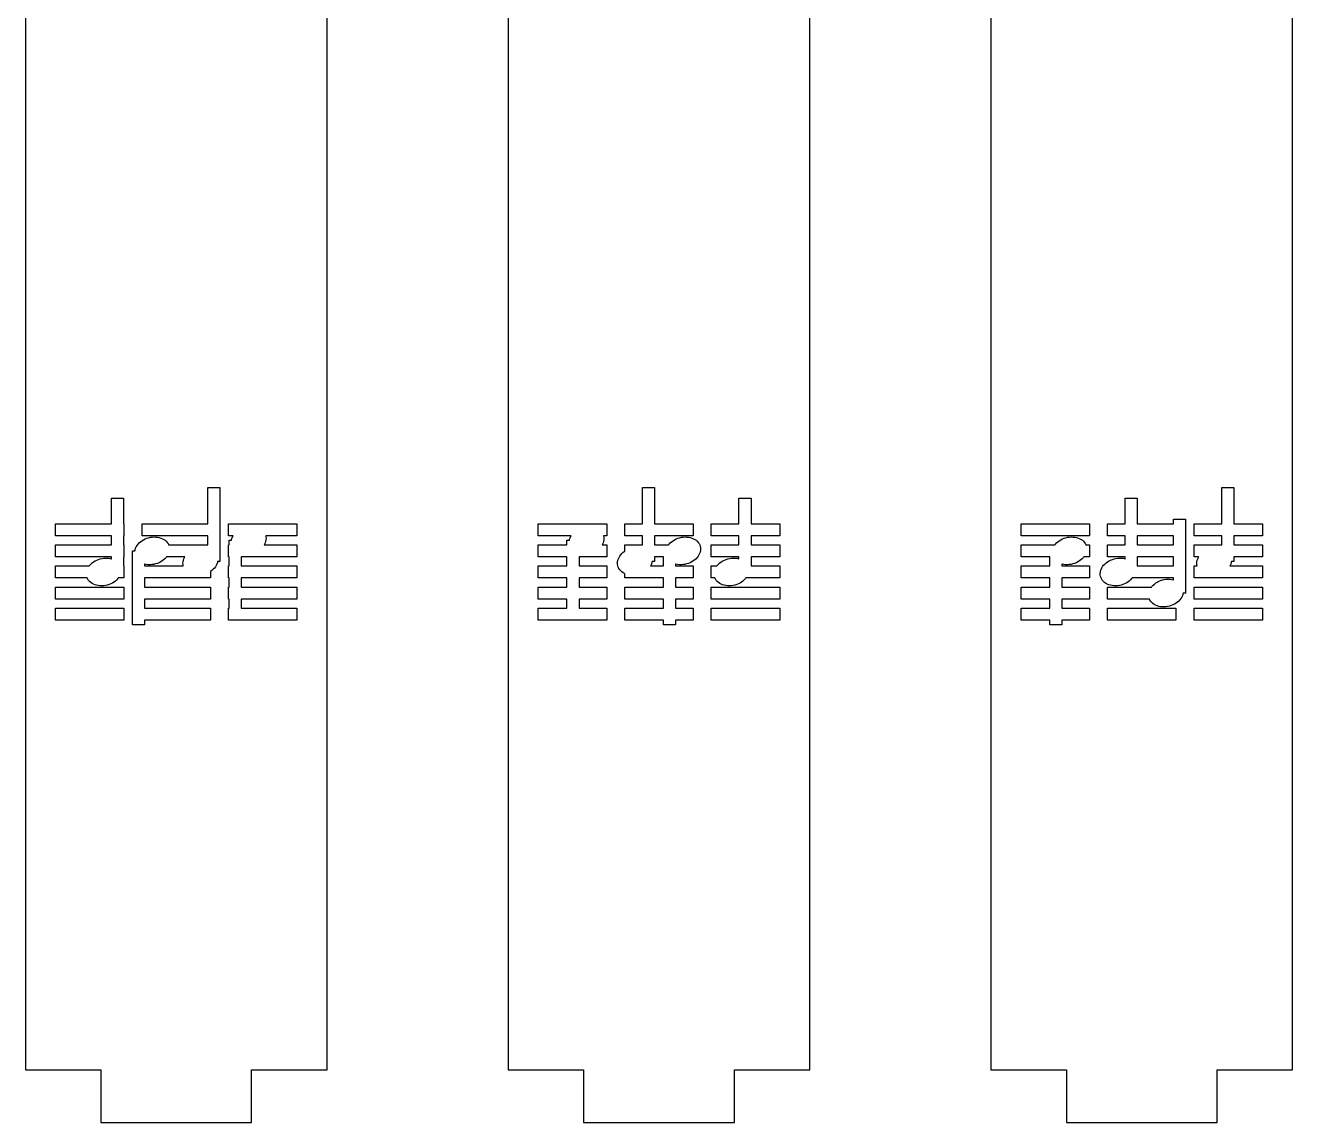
# Model space of a CAD drawing. Header units: metres. Extents: x -12 to 180, y -1275 to 154.
# Drawn here: x 96 to 180, y -3.5 to 69.2 of the extents above; entities that cross this region are included whole.
import ezdxf

# ---------------------------------------------------------------- set-up
doc = ezdxf.new("R2010")
doc.units = ezdxf.units.M

msp = doc.modelspace()

# ---------------------------------------------------------------- linework, layer by layer
for p, q in [((96, 150), (96, 0)), ((116, 0), (116, 150)), ((128, 150), (128, 0)), ((148, 0), (148, 150)), ((160, 150), (160, 0)), ((180, 0), (180, 150)), ((101.7, 36.2), (101.7, 37.9)), ((101.7, 37.9), (102.5, 37.9)), ((102.5, 37.9), (102.5, 36.2)), ((108.1, 36.2), (108.1, 38.6)), ((108.1, 38.6), (108.9, 38.6)), ((108.9, 38.6), (108.9, 33.7)), ((136.9, 36.2), (136.9, 38.6)), ((136.9, 38.6), (137.7, 38.6)), ((137.7, 38.6), (137.7, 36.2)), ((143.3, 36.2), (143.3, 37.9)), ((143.3, 37.9), (144.1, 37.9)), ((144.1, 37.9), (144.1, 36.2)), ((168.9, 36.2), (168.9, 37.9)), ((168.9, 37.9), (169.7, 37.9)), ((169.7, 37.9), (169.7, 36.2)), ((175.3, 36.2), (175.3, 38.6)), ((175.3, 38.6), (176.1, 38.6)), ((176.1, 38.6), (176.1, 36.2)), ((98, 35.4), (98, 36.2)), ((98, 36.2), (101.7, 36.2)), ((102.5, 36.2), (102.533, 36.2)), ((102.533, 36.2), (102.533, 35.4)), ((103.733, 35.4), (103.733, 36.2)), ((103.733, 36.2), (108.1, 36.2)), ((109.467, 35.4), (109.467, 36.2)), ((109.467, 36.2), (114, 36.2)), ((114, 36.2), (114, 35.4)), ((130, 35.4), (130, 36.2)), ((130, 36.2), (134.533, 36.2)), ((134.533, 36.2), (134.533, 35.4)), ((135.733, 35.4), (135.733, 36.2)), ((135.733, 36.2), (136.9, 36.2)), ((137.7, 36.2), (140.267, 36.2)), ((140.267, 36.2), (140.267, 35.4)), ((141.467, 35.4), (141.467, 36.2)), ((141.467, 36.2), (143.3, 36.2)), ((144.1, 36.2), (146, 36.2)), ((146, 36.2), (146, 35.4)), ((162, 35.4), (162, 36.2)), ((162, 36.2), (166.533, 36.2)), ((166.533, 36.2), (166.533, 35.4)), ((167.733, 35.4), (167.733, 36.2)), ((167.733, 36.2), (168.9, 36.2)), ((169.7, 36.2), (172.1, 36.2)), ((172.1, 36.2), (172.1, 36.5)), ((172.1, 36.5), (172.9, 36.5)), ((172.9, 36.5), (172.9, 31.6)), ((173.467, 35.4), (173.467, 36.2)), ((173.467, 36.2), (175.3, 36.2)), ((176.1, 36.2), (178, 36.2)), ((178, 36.2), (178, 35.4)), ((101.7, 35.4), (98, 35.4)), ((101.7, 34.8), (101.7, 35.4)), ((102.533, 35.4), (102.5, 35.4)), ((102.5, 35.4), (102.5, 34.8)), ((108.1, 35.4), (103.733, 35.4)), ((104.167, 35.2693), (104.286, 35.2962)), ((104.286, 35.2962), (104.407, 35.3133)), ((104.407, 35.3133), (104.528, 35.3203)), ((104.528, 35.3203), (104.647, 35.3173)), ((104.647, 35.3173), (104.763, 35.3043)), ((104.763, 35.3043), (104.876, 35.2813)), ((104.876, 35.2813), (104.983, 35.2487)), ((108.1, 34.8), (108.1, 35.4)), ((109.77, 35.4), (109.467, 35.4)), ((109.705, 35.2724), (109.749, 35.366)), ((109.749, 35.366), (109.77, 35.4)), ((114, 35.4), (111.931, 35.4)), ((111.931, 35.4), (111.948, 35.3103)), ((111.948, 35.3103), (111.954, 35.2154)), ((132.17, 35.4), (130, 35.4)), ((132.105, 35.2724), (132.149, 35.366)), ((132.149, 35.366), (132.17, 35.4)), ((134.533, 35.4), (134.331, 35.4)), ((134.331, 35.4), (134.348, 35.3103)), ((134.348, 35.3103), (134.354, 35.2154)), ((136.9, 35.4), (135.733, 35.4)), ((136.9, 34.8), (136.9, 35.4)), ((140.267, 35.4), (137.7, 35.4)), ((137.7, 35.4), (137.7, 34.8)), ((139.367, 35.2693), (139.486, 35.2962)), ((139.486, 35.2962), (139.607, 35.3133)), ((139.607, 35.3133), (139.728, 35.3203)), ((139.728, 35.3203), (139.847, 35.3173)), ((139.847, 35.3173), (139.963, 35.3043)), ((139.963, 35.3043), (140.076, 35.2813)), ((140.076, 35.2813), (140.183, 35.2487)), ((143.3, 35.4), (141.467, 35.4)), ((143.3, 34.8), (143.3, 35.4)), ((146, 35.4), (144.1, 35.4)), ((144.1, 35.4), (144.1, 34.8)), ((166.533, 35.4), (162, 35.4)), ((164.967, 35.2693), (165.086, 35.2962)), ((165.086, 35.2962), (165.207, 35.3133)), ((165.207, 35.3133), (165.328, 35.3203)), ((165.328, 35.3203), (165.447, 35.3173)), ((165.447, 35.3173), (165.563, 35.3043)), ((165.563, 35.3043), (165.676, 35.2813)), ((165.676, 35.2813), (165.783, 35.2487)), ((168.9, 35.4), (167.733, 35.4)), ((168.9, 34.8), (168.9, 35.4)), ((172.1, 35.4), (169.7, 35.4)), ((169.7, 35.4), (169.7, 34.8)), ((172.1, 34.8), (172.1, 35.4)), ((175.3, 35.4), (173.467, 35.4)), ((175.3, 34.8), (175.3, 35.4)), ((178, 35.4), (176.1, 35.4)), ((176.1, 35.4), (176.1, 34.8)), ((98, 34), (98, 34.8)), ((98, 34.8), (101.7, 34.8)), ((102.5, 34.8), (102.533, 34.8)), ((102.533, 34.8), (102.533, 34)), ((103.257, 34.4), (103.273, 34.4769)), ((103.273, 34.4769), (103.305, 34.5724)), ((103.305, 34.5724), (103.349, 34.666)), ((103.349, 34.666), (103.404, 34.7567)), ((103.404, 34.7567), (103.471, 34.8434)), ((103.471, 34.8434), (103.547, 34.9253)), ((103.547, 34.9253), (103.633, 35.0014)), ((103.633, 35.0014), (103.728, 35.071)), ((103.728, 35.071), (103.829, 35.1332)), ((103.829, 35.1332), (103.937, 35.1874)), ((103.937, 35.1874), (104.05, 35.2329)), ((104.05, 35.2329), (104.167, 35.2693)), ((104.983, 35.2487), (105.084, 35.2067)), ((105.084, 35.2067), (105.177, 35.156)), ((105.177, 35.156), (105.262, 35.0969)), ((105.262, 35.0969), (105.338, 35.0302)), ((105.338, 35.0302), (105.403, 34.9566)), ((105.403, 34.9566), (105.457, 34.8769)), ((105.457, 34.8769), (105.496, 34.8)), ((105.496, 34.8), (108.1, 34.8)), ((109.467, 34), (109.467, 34.8)), ((109.467, 34.8), (109.5, 34.8)), ((109.5, 34.8), (109.5, 35.1)), ((109.5, 35.1), (109.657, 35.1)), ((109.657, 35.1), (109.673, 35.1769)), ((109.673, 35.1769), (109.705, 35.2724)), ((111.851, 34.834), (111.83, 34.8)), ((111.83, 34.8), (114, 34.8)), ((111.895, 34.9276), (111.851, 34.834)), ((111.927, 35.023), (111.895, 34.9276)), ((111.947, 35.1193), (111.927, 35.023)), ((111.954, 35.2154), (111.947, 35.1193)), ((114, 34.8), (114, 34)), ((130, 34), (130, 34.8)), ((130, 34.8), (131.9, 34.8)), ((131.9, 34.8), (131.9, 35.1)), ((131.9, 35.1), (132.057, 35.1)), ((132.057, 35.1), (132.073, 35.1769)), ((132.073, 35.1769), (132.105, 35.2724)), ((134.251, 34.834), (134.23, 34.8)), ((134.23, 34.8), (134.533, 34.8)), ((134.295, 34.9276), (134.251, 34.834)), ((134.327, 35.023), (134.295, 34.9276)), ((134.347, 35.1193), (134.327, 35.023)), ((134.354, 35.2154), (134.347, 35.1193)), ((134.533, 34.8), (134.533, 34)), ((135.733, 34.3745), (135.733, 34.8)), ((135.733, 34.8), (136.9, 34.8)), ((137.7, 34.8), (138.637, 34.8)), ((138.637, 34.8), (138.671, 34.8434)), ((138.671, 34.8434), (138.747, 34.9253)), ((138.747, 34.9253), (138.833, 35.0014)), ((138.833, 35.0014), (138.928, 35.071)), ((138.928, 35.071), (139.029, 35.1332)), ((139.029, 35.1332), (139.137, 35.1874)), ((139.137, 35.1874), (139.25, 35.2329)), ((139.25, 35.2329), (139.367, 35.2693)), ((140.183, 35.2487), (140.284, 35.2067)), ((140.284, 35.2067), (140.377, 35.156)), ((140.377, 35.156), (140.462, 35.0969)), ((140.462, 35.0969), (140.538, 35.0302)), ((140.538, 35.0302), (140.603, 34.9566)), ((140.603, 34.9566), (140.657, 34.8769)), ((140.657, 34.8769), (140.7, 34.792)), ((140.7, 34.792), (140.73, 34.7028)), ((140.73, 34.7028), (140.748, 34.6103)), ((140.754, 34.5154), (140.747, 34.4193)), ((140.748, 34.6103), (140.754, 34.5154)), ((141.467, 34), (141.467, 34.8)), ((141.467, 34.8), (143.3, 34.8)), ((144.1, 34.8), (146, 34.8)), ((146, 34.8), (146, 34)), ((162, 34), (162, 34.8)), ((162, 34.8), (164.237, 34.8)), ((164.237, 34.8), (164.271, 34.8434)), ((164.271, 34.8434), (164.347, 34.9253)), ((164.347, 34.9253), (164.433, 35.0014)), ((164.433, 35.0014), (164.528, 35.071)), ((164.528, 35.071), (164.629, 35.1332)), ((164.629, 35.1332), (164.737, 35.1874)), ((164.737, 35.1874), (164.85, 35.2329)), ((164.85, 35.2329), (164.967, 35.2693)), ((165.783, 35.2487), (165.884, 35.2067)), ((165.884, 35.2067), (165.977, 35.156)), ((165.977, 35.156), (166.062, 35.0969)), ((166.062, 35.0969), (166.138, 35.0302)), ((166.138, 35.0302), (166.203, 34.9566)), ((166.203, 34.9566), (166.257, 34.8769)), ((166.257, 34.8769), (166.296, 34.8)), ((166.296, 34.8), (166.533, 34.8)), ((166.533, 34.8), (166.533, 34)), ((167.733, 34), (167.733, 34.8)), ((167.733, 34.8), (168.9, 34.8)), ((169.7, 34.8), (172.1, 34.8)), ((173.467, 34), (173.467, 34.8)), ((173.467, 34.8), (175.3, 34.8)), ((176.1, 34.8), (178, 34.8)), ((178, 34.8), (178, 34)), ((101.7, 34), (98, 34)), ((100.347, 33.5253), (100.433, 33.6014)), ((100.433, 33.6014), (100.528, 33.671)), ((100.528, 33.671), (100.629, 33.7332)), ((100.629, 33.7332), (100.737, 33.7874)), ((100.737, 33.7874), (100.85, 33.8329)), ((100.85, 33.8329), (100.967, 33.8693)), ((100.967, 33.8693), (101.086, 33.8962)), ((101.086, 33.8962), (101.207, 33.9133)), ((101.207, 33.9133), (101.328, 33.9203)), ((101.328, 33.9203), (101.447, 33.9173)), ((101.447, 33.9173), (101.563, 33.9043)), ((101.563, 33.9043), (101.676, 33.8813)), ((101.676, 33.8813), (101.7, 33.8739)), ((101.7, 33.8739), (101.7, 34)), ((102.533, 34), (102.5, 34)), ((102.5, 34), (102.5, 33.4)), ((103.1, 29.5), (103.1, 34.4)), ((103.1, 34.4), (103.257, 34.4)), ((104.863, 33.6126), (104.75, 33.5671)), ((104.971, 33.6668), (104.863, 33.6126)), ((105.072, 33.729), (104.971, 33.6668)), ((105.167, 33.7986), (105.072, 33.729)), ((105.253, 33.8747), (105.167, 33.7986)), ((105.329, 33.9566), (105.253, 33.8747)), ((105.363, 34), (105.329, 33.9566)), ((106.57, 34), (105.363, 34)), ((106.446, 33.5845), (106.453, 33.6806)), ((106.453, 33.6806), (106.473, 33.7769)), ((106.473, 33.7769), (106.505, 33.8724)), ((106.505, 33.8724), (106.549, 33.966)), ((106.549, 33.966), (106.57, 34)), ((108.727, 33.623), (108.695, 33.5276)), ((108.743, 33.7), (108.727, 33.623)), ((108.9, 33.7), (108.743, 33.7)), ((109.5, 34), (109.467, 34)), ((109.5, 33.4), (109.5, 34)), ((114, 34), (110.3, 34)), ((110.3, 34), (110.3, 33.4)), ((131.9, 34), (130, 34)), ((131.9, 33.4), (131.9, 34)), ((134.533, 34), (132.7, 34)), ((132.7, 34), (132.7, 33.4)), ((135.246, 33.5845), (135.253, 33.6806)), ((135.253, 33.6806), (135.273, 33.7769)), ((135.273, 33.7769), (135.305, 33.8724)), ((135.305, 33.8724), (135.349, 33.966)), ((135.349, 33.966), (135.404, 34.0567)), ((135.404, 34.0567), (135.471, 34.1434)), ((135.471, 34.1434), (135.547, 34.2253)), ((135.547, 34.2253), (135.633, 34.3014)), ((135.633, 34.3014), (135.728, 34.371)), ((135.728, 34.371), (135.733, 34.3745)), ((137.527, 33.623), (137.495, 33.5276)), ((137.543, 33.7), (137.527, 33.623)), ((137.7, 33.7), (137.543, 33.7)), ((138.3, 34), (137.7, 34)), ((137.7, 34), (137.7, 33.7)), ((138.3, 33.4), (138.3, 34)), ((140.063, 33.6126), (139.95, 33.5671)), ((140.171, 33.6668), (140.063, 33.6126)), ((140.272, 33.729), (140.171, 33.6668)), ((140.367, 33.7986), (140.272, 33.729)), ((140.453, 33.8747), (140.367, 33.7986)), ((140.529, 33.9566), (140.453, 33.8747)), ((140.596, 34.0433), (140.529, 33.9566)), ((140.651, 34.134), (140.596, 34.0433)), ((140.695, 34.2276), (140.651, 34.134)), ((140.727, 34.323), (140.695, 34.2276)), ((140.747, 34.4193), (140.727, 34.323)), ((143.3, 34), (141.467, 34)), ((141.947, 33.5253), (142.033, 33.6014)), ((142.033, 33.6014), (142.128, 33.671)), ((142.128, 33.671), (142.229, 33.7332)), ((142.229, 33.7332), (142.337, 33.7874)), ((142.337, 33.7874), (142.45, 33.8329)), ((142.45, 33.8329), (142.567, 33.8693)), ((142.567, 33.8693), (142.686, 33.8962)), ((142.686, 33.8962), (142.807, 33.9133)), ((142.807, 33.9133), (142.928, 33.9203)), ((142.928, 33.9203), (143.047, 33.9173)), ((143.047, 33.9173), (143.163, 33.9043)), ((143.163, 33.9043), (143.276, 33.8813)), ((143.276, 33.8813), (143.3, 33.8739)), ((143.3, 33.8739), (143.3, 34)), ((146, 34), (144.1, 34)), ((144.1, 34), (144.1, 33.4)), ((163.9, 34), (162, 34)), ((163.9, 33.4), (163.9, 34)), ((165.663, 33.6126), (165.55, 33.5671)), ((165.771, 33.6668), (165.663, 33.6126)), ((165.872, 33.729), (165.771, 33.6668)), ((165.967, 33.7986), (165.872, 33.729)), ((166.053, 33.8747), (165.967, 33.7986)), ((166.129, 33.9566), (166.053, 33.8747)), ((166.163, 34), (166.129, 33.9566)), ((166.533, 34), (166.163, 34)), ((167.547, 33.5253), (167.633, 33.6014)), ((167.633, 33.6014), (167.728, 33.671)), ((167.728, 33.671), (167.829, 33.7332)), ((168.9, 34), (167.733, 34)), ((167.829, 33.7332), (167.937, 33.7874)), ((167.937, 33.7874), (168.05, 33.8329)), ((168.05, 33.8329), (168.167, 33.8693)), ((168.167, 33.8693), (168.286, 33.8962)), ((168.286, 33.8962), (168.407, 33.9133)), ((168.407, 33.9133), (168.528, 33.9203)), ((168.528, 33.9203), (168.647, 33.9173)), ((168.647, 33.9173), (168.763, 33.9043)), ((168.763, 33.9043), (168.876, 33.8813)), ((168.876, 33.8813), (168.9, 33.8739)), ((168.9, 33.8739), (168.9, 34)), ((172.1, 34), (169.7, 34)), ((169.7, 34), (169.7, 33.4)), ((172.1, 33.4), (172.1, 34)), ((173.77, 34), (173.467, 34)), ((173.646, 33.5845), (173.653, 33.6806)), ((173.653, 33.6806), (173.673, 33.7769)), ((173.673, 33.7769), (173.705, 33.8724)), ((173.705, 33.8724), (173.749, 33.966)), ((173.749, 33.966), (173.77, 34)), ((175.927, 33.623), (175.895, 33.5276)), ((175.943, 33.7), (175.927, 33.623)), ((176.1, 33.7), (175.943, 33.7)), ((178, 34), (176.1, 34)), ((176.1, 34), (176.1, 33.7)), ((98, 32.6), (98, 33.4)), ((98, 33.4), (100.237, 33.4)), ((100.237, 33.4), (100.271, 33.4434)), ((100.271, 33.4434), (100.347, 33.5253)), ((102.5, 33.4), (102.533, 33.4)), ((102.533, 33.4), (102.533, 32.6)), ((103.924, 33.5187), (103.9, 33.5261)), ((103.9, 33.5261), (103.9, 33.4)), ((103.9, 33.4), (106.469, 33.4)), ((104.037, 33.4957), (103.924, 33.5187)), ((104.153, 33.4827), (104.037, 33.4957)), ((104.272, 33.4796), (104.153, 33.4827)), ((104.393, 33.4867), (104.272, 33.4796)), ((104.514, 33.5038), (104.393, 33.4867)), ((104.633, 33.5307), (104.514, 33.5038)), ((104.75, 33.5671), (104.633, 33.5307)), ((106.452, 33.4897), (106.446, 33.5845)), ((106.469, 33.4), (106.452, 33.4897)), ((108.272, 33.029), (108.267, 33.0255)), ((108.267, 33.0255), (108.267, 32.6)), ((108.367, 33.0986), (108.272, 33.029)), ((108.453, 33.1747), (108.367, 33.0986)), ((108.529, 33.2566), (108.453, 33.1747)), ((108.596, 33.3433), (108.529, 33.2566)), ((108.651, 33.434), (108.596, 33.3433)), ((108.695, 33.5276), (108.651, 33.434)), ((109.467, 32.6), (109.467, 33.4)), ((109.467, 33.4), (109.5, 33.4)), ((110.3, 33.4), (114, 33.4)), ((114, 33.4), (114, 32.6)), ((130, 32.6), (130, 33.4)), ((130, 33.4), (131.9, 33.4)), ((132.7, 33.4), (134.533, 33.4)), ((134.533, 33.4), (134.533, 32.6)), ((135.252, 33.4897), (135.246, 33.5845)), ((135.27, 33.3972), (135.252, 33.4897)), ((135.3, 33.308), (135.27, 33.3972)), ((135.343, 33.2231), (135.3, 33.308)), ((135.397, 33.1434), (135.343, 33.2231)), ((135.462, 33.0698), (135.397, 33.1434)), ((135.538, 33.0031), (135.462, 33.0698)), ((135.623, 32.944), (135.538, 33.0031)), ((135.716, 32.8933), (135.623, 32.944)), ((135.733, 32.8861), (135.716, 32.8933)), ((135.733, 32.6), (135.733, 32.8861)), ((137.451, 33.434), (137.43, 33.4)), ((137.43, 33.4), (138.3, 33.4)), ((137.495, 33.5276), (137.451, 33.434)), ((139.124, 33.5187), (139.1, 33.5261)), ((139.1, 33.5261), (139.1, 33.4)), ((139.1, 33.4), (140.267, 33.4)), ((139.237, 33.4957), (139.124, 33.5187)), ((139.353, 33.4827), (139.237, 33.4957)), ((139.472, 33.4796), (139.353, 33.4827)), ((139.593, 33.4867), (139.472, 33.4796)), ((139.714, 33.5038), (139.593, 33.4867)), ((139.833, 33.5307), (139.714, 33.5038)), ((139.95, 33.5671), (139.833, 33.5307)), ((140.267, 33.4), (140.267, 32.6)), ((141.467, 32.6), (141.467, 33.4)), ((141.467, 33.4), (141.837, 33.4)), ((141.837, 33.4), (141.871, 33.4434)), ((141.871, 33.4434), (141.947, 33.5253)), ((144.1, 33.4), (146, 33.4)), ((146, 33.4), (146, 32.6)), ((162, 32.6), (162, 33.4)), ((162, 33.4), (163.9, 33.4)), ((164.724, 33.5187), (164.7, 33.5261)), ((164.7, 33.5261), (164.7, 33.4)), ((164.7, 33.4), (166.533, 33.4)), ((164.837, 33.4957), (164.724, 33.5187)), ((164.953, 33.4827), (164.837, 33.4957)), ((165.072, 33.4796), (164.953, 33.4827)), ((165.193, 33.4867), (165.072, 33.4796)), ((165.314, 33.5038), (165.193, 33.4867)), ((165.433, 33.5307), (165.314, 33.5038)), ((165.55, 33.5671), (165.433, 33.5307)), ((166.533, 33.4), (166.533, 32.6)), ((167.246, 32.8846), (167.253, 32.9807)), ((167.252, 32.7897), (167.246, 32.8846)), ((167.27, 32.6972), (167.252, 32.7897)), ((167.253, 32.9807), (167.273, 33.077)), ((167.273, 33.077), (167.305, 33.1724)), ((167.305, 33.1724), (167.349, 33.266)), ((167.349, 33.266), (167.404, 33.3567)), ((167.404, 33.3567), (167.471, 33.4434)), ((167.471, 33.4434), (167.547, 33.5253)), ((169.7, 33.4), (172.1, 33.4)), ((173.467, 32.6), (173.467, 33.4)), ((173.467, 33.4), (173.669, 33.4)), ((173.652, 33.4897), (173.646, 33.5845)), ((173.669, 33.4), (173.652, 33.4897)), ((175.851, 33.434), (175.83, 33.4)), ((175.83, 33.4), (178, 33.4)), ((175.895, 33.5276), (175.851, 33.434)), ((178, 33.4), (178, 32.6)), ((100.104, 32.6), (98, 32.6)), ((98, 31.2), (98, 32)), ((98, 32), (102.533, 32)), ((100.143, 32.5231), (100.104, 32.6)), ((100.197, 32.4434), (100.143, 32.5231)), ((100.262, 32.3698), (100.197, 32.4434)), ((100.338, 32.3031), (100.262, 32.3698)), ((100.423, 32.244), (100.338, 32.3031)), ((100.516, 32.1933), (100.423, 32.244)), ((100.617, 32.1513), (100.516, 32.1933)), ((100.724, 32.1187), (100.617, 32.1513)), ((100.837, 32.0957), (100.724, 32.1187)), ((100.953, 32.0827), (100.837, 32.0957)), ((101.072, 32.0797), (100.953, 32.0827)), ((101.193, 32.0867), (101.072, 32.0797)), ((101.314, 32.1038), (101.193, 32.0867)), ((101.433, 32.1307), (101.314, 32.1038)), ((101.55, 32.1671), (101.433, 32.1307)), ((101.663, 32.2126), (101.55, 32.1671)), ((101.771, 32.2668), (101.663, 32.2126)), ((101.872, 32.329), (101.771, 32.2668)), ((101.967, 32.3986), (101.872, 32.329)), ((102.053, 32.4747), (101.967, 32.3986)), ((102.129, 32.5566), (102.053, 32.4747)), ((102.163, 32.6), (102.129, 32.5566)), ((102.533, 32.6), (102.163, 32.6)), ((102.533, 32), (102.533, 31.2)), ((108.267, 32.6), (103.9, 32.6)), ((103.9, 32.6), (103.9, 32)), ((103.9, 32), (108.267, 32)), ((108.267, 32), (108.267, 31.2)), ((109.5, 32.6), (109.467, 32.6)), ((109.467, 31.2), (109.467, 32)), ((109.467, 32), (109.5, 32)), ((109.5, 32), (109.5, 32.6)), ((114, 32.6), (110.3, 32.6)), ((110.3, 32.6), (110.3, 32)), ((110.3, 32), (114, 32)), ((114, 32), (114, 31.2)), ((131.9, 32.6), (130, 32.6)), ((130, 31.2), (130, 32)), ((130, 32), (131.9, 32)), ((131.9, 32), (131.9, 32.6)), ((134.533, 32.6), (132.7, 32.6)), ((132.7, 32.6), (132.7, 32)), ((132.7, 32), (134.533, 32)), ((134.533, 32), (134.533, 31.2)), ((138.3, 32.6), (135.733, 32.6)), ((135.733, 31.2), (135.733, 32)), ((135.733, 32), (138.3, 32)), ((138.3, 32), (138.3, 32.6)), ((140.267, 32.6), (139.1, 32.6)), ((139.1, 32.6), (139.1, 32)), ((139.1, 32), (140.267, 32)), ((140.267, 32), (140.267, 31.2)), ((141.704, 32.6), (141.467, 32.6)), ((141.467, 31.2), (141.467, 32)), ((141.467, 32), (146, 32)), ((141.743, 32.5231), (141.704, 32.6)), ((141.797, 32.4434), (141.743, 32.5231)), ((141.862, 32.3698), (141.797, 32.4434)), ((141.938, 32.3031), (141.862, 32.3698)), ((142.023, 32.244), (141.938, 32.3031)), ((142.116, 32.1933), (142.023, 32.244)), ((142.217, 32.1513), (142.116, 32.1933)), ((142.324, 32.1187), (142.217, 32.1513)), ((142.437, 32.0957), (142.324, 32.1187)), ((142.553, 32.0827), (142.437, 32.0957)), ((142.672, 32.0797), (142.553, 32.0827)), ((142.793, 32.0867), (142.672, 32.0797)), ((142.914, 32.1038), (142.793, 32.0867)), ((143.033, 32.1307), (142.914, 32.1038)), ((143.15, 32.1671), (143.033, 32.1307)), ((143.263, 32.2126), (143.15, 32.1671)), ((143.371, 32.2668), (143.263, 32.2126)), ((143.472, 32.329), (143.371, 32.2668)), ((143.567, 32.3986), (143.472, 32.329)), ((143.653, 32.4747), (143.567, 32.3986)), ((143.729, 32.5566), (143.653, 32.4747)), ((143.763, 32.6), (143.729, 32.5566)), ((146, 32.6), (143.763, 32.6)), ((146, 32), (146, 31.2)), ((163.9, 32.6), (162, 32.6)), ((162, 31.2), (162, 32)), ((162, 32), (163.9, 32)), ((163.9, 32), (163.9, 32.6)), ((166.533, 32.6), (164.7, 32.6)), ((164.7, 32.6), (164.7, 32)), ((164.7, 32), (166.533, 32)), ((166.533, 32), (166.533, 31.2)), ((167.3, 32.608), (167.27, 32.6972)), ((167.343, 32.5231), (167.3, 32.608)), ((167.397, 32.4434), (167.343, 32.5231)), ((167.462, 32.3698), (167.397, 32.4434)), ((167.538, 32.3031), (167.462, 32.3698)), ((167.623, 32.244), (167.538, 32.3031)), ((167.716, 32.1933), (167.623, 32.244)), ((167.817, 32.1513), (167.716, 32.1933)), ((167.733, 31.2), (167.733, 32)), ((167.733, 32), (170.637, 32)), ((167.924, 32.1187), (167.817, 32.1513)), ((168.037, 32.0957), (167.924, 32.1187)), ((168.153, 32.0827), (168.037, 32.0957)), ((168.272, 32.0797), (168.153, 32.0827)), ((168.393, 32.0867), (168.272, 32.0797)), ((168.514, 32.1038), (168.393, 32.0867)), ((168.633, 32.1307), (168.514, 32.1038)), ((168.75, 32.1671), (168.633, 32.1307)), ((168.863, 32.2126), (168.75, 32.1671)), ((168.971, 32.2668), (168.863, 32.2126)), ((169.072, 32.329), (168.971, 32.2668)), ((169.167, 32.3986), (169.072, 32.329)), ((169.253, 32.4747), (169.167, 32.3986)), ((169.329, 32.5566), (169.253, 32.4747)), ((169.363, 32.6), (169.329, 32.5566)), ((172.1, 32.6), (169.363, 32.6)), ((170.637, 32), (170.671, 32.0434)), ((170.671, 32.0434), (170.747, 32.1253)), ((170.747, 32.1253), (170.833, 32.2014)), ((170.833, 32.2014), (170.928, 32.271)), ((170.928, 32.271), (171.029, 32.3332)), ((171.029, 32.3332), (171.137, 32.3874)), ((171.137, 32.3874), (171.25, 32.4329)), ((171.25, 32.4329), (171.367, 32.4693)), ((171.367, 32.4693), (171.486, 32.4962)), ((171.486, 32.4962), (171.607, 32.5133)), ((171.607, 32.5133), (171.728, 32.5204)), ((171.728, 32.5204), (171.847, 32.5173)), ((171.847, 32.5173), (171.963, 32.5043)), ((171.963, 32.5043), (172.076, 32.4813)), ((172.076, 32.4813), (172.1, 32.4739)), ((172.1, 32.4739), (172.1, 32.6)), ((178, 32.6), (173.467, 32.6)), ((173.467, 31.2), (173.467, 32)), ((173.467, 32), (178, 32)), ((178, 32), (178, 31.2)), ((102.533, 31.2), (98, 31.2)), ((108.267, 31.2), (103.9, 31.2)), ((103.9, 31.2), (103.9, 30.6)), ((109.5, 31.2), (109.467, 31.2)), ((109.5, 30.6), (109.5, 31.2)), ((114, 31.2), (110.3, 31.2)), ((110.3, 31.2), (110.3, 30.6)), ((131.9, 31.2), (130, 31.2)), ((131.9, 30.6), (131.9, 31.2)), ((134.533, 31.2), (132.7, 31.2)), ((132.7, 31.2), (132.7, 30.6)), ((138.3, 31.2), (135.733, 31.2)), ((138.3, 30.6), (138.3, 31.2)), ((140.267, 31.2), (139.1, 31.2)), ((139.1, 31.2), (139.1, 30.6)), ((146, 31.2), (141.467, 31.2)), ((163.9, 31.2), (162, 31.2)), ((163.9, 30.6), (163.9, 31.2)), ((166.533, 31.2), (164.7, 31.2)), ((164.7, 31.2), (164.7, 30.6)), ((170.504, 31.2), (167.733, 31.2)), ((170.543, 31.1231), (170.504, 31.2)), ((170.597, 31.0434), (170.543, 31.1231)), ((172.529, 31.1566), (172.453, 31.0747)), ((172.596, 31.2433), (172.529, 31.1566)), ((172.651, 31.334), (172.596, 31.2433)), ((172.695, 31.4276), (172.651, 31.334)), ((172.727, 31.5231), (172.695, 31.4276)), ((172.743, 31.6), (172.727, 31.5231)), ((172.9, 31.6), (172.743, 31.6)), ((178, 31.2), (173.467, 31.2)), ((98, 29.8), (98, 30.6)), ((98, 30.6), (102.533, 30.6)), ((102.533, 30.6), (102.533, 29.8)), ((103.9, 30.6), (108.267, 30.6)), ((108.267, 30.6), (108.267, 29.8)), ((109.467, 29.8), (109.467, 30.6)), ((109.467, 30.6), (109.5, 30.6)), ((110.3, 30.6), (114, 30.6)), ((114, 30.6), (114, 29.8)), ((130, 29.8), (130, 30.6)), ((130, 30.6), (131.9, 30.6)), ((132.7, 30.6), (134.533, 30.6)), ((134.533, 30.6), (134.533, 29.8)), ((135.733, 29.8), (135.733, 30.6)), ((135.733, 30.6), (138.3, 30.6)), ((139.1, 30.6), (140.267, 30.6)), ((140.267, 30.6), (140.267, 29.8)), ((141.467, 29.8), (141.467, 30.6)), ((141.467, 30.6), (146, 30.6)), ((146, 30.6), (146, 29.8)), ((162, 29.8), (162, 30.6)), ((162, 30.6), (163.9, 30.6)), ((164.7, 30.6), (166.533, 30.6)), ((166.533, 30.6), (166.533, 29.8)), ((167.733, 29.8), (167.733, 30.6)), ((167.733, 30.6), (172.267, 30.6)), ((170.662, 30.9698), (170.597, 31.0434)), ((170.738, 30.9031), (170.662, 30.9698)), ((170.823, 30.844), (170.738, 30.9031)), ((170.916, 30.7933), (170.823, 30.844)), ((171.017, 30.7513), (170.916, 30.7933)), ((171.124, 30.7187), (171.017, 30.7513)), ((171.237, 30.6957), (171.124, 30.7187)), ((171.353, 30.6827), (171.237, 30.6957)), ((171.472, 30.6797), (171.353, 30.6827)), ((171.593, 30.6867), (171.472, 30.6797)), ((171.714, 30.7038), (171.593, 30.6867)), ((171.833, 30.7307), (171.714, 30.7038)), ((171.95, 30.7671), (171.833, 30.7307)), ((172.063, 30.8126), (171.95, 30.7671)), ((172.171, 30.8668), (172.063, 30.8126)), ((172.272, 30.929), (172.171, 30.8668)), ((172.267, 30.6), (172.267, 29.8)), ((172.367, 30.9986), (172.272, 30.929)), ((172.453, 31.0747), (172.367, 30.9986)), ((173.467, 29.8), (173.467, 30.6)), ((173.467, 30.6), (178, 30.6)), ((178, 30.6), (178, 29.8)), ((102.533, 29.8), (98, 29.8)), ((103.9, 29.5), (103.1, 29.5)), ((108.267, 29.8), (103.9, 29.8)), ((103.9, 29.8), (103.9, 29.5)), ((114, 29.8), (109.467, 29.8)), ((134.533, 29.8), (130, 29.8)), ((138.3, 29.8), (135.733, 29.8)), ((138.3, 29.5), (138.3, 29.8)), ((139.1, 29.5), (138.3, 29.5)), ((140.267, 29.8), (139.1, 29.8)), ((139.1, 29.8), (139.1, 29.5)), ((146, 29.8), (141.467, 29.8)), ((163.9, 29.8), (162, 29.8)), ((163.9, 29.5), (163.9, 29.8)), ((164.7, 29.5), (163.9, 29.5)), ((166.533, 29.8), (164.7, 29.8)), ((164.7, 29.8), (164.7, 29.5)), ((172.267, 29.8), (167.733, 29.8)), ((178, 29.8), (173.467, 29.8)), ((96, 0), (101, 0)), ((101, 0), (101, -3.5)), ((111, 0), (116, 0)), ((111, -3.5), (111, 0)), ((128, 0), (133, 0)), ((133, 0), (133, -3.5)), ((143, 0), (148, 0)), ((143, -3.5), (143, 0)), ((160, 0), (165, 0)), ((165, 0), (165, -3.5)), ((175, 0), (180, 0)), ((175, -3.5), (175, 0)), ((101, -3.5), (111, -3.5)), ((133, -3.5), (143, -3.5)), ((165, -3.5), (175, -3.5))]:
    msp.add_line(p, q)

doc.saveas('drawing.dxf')
